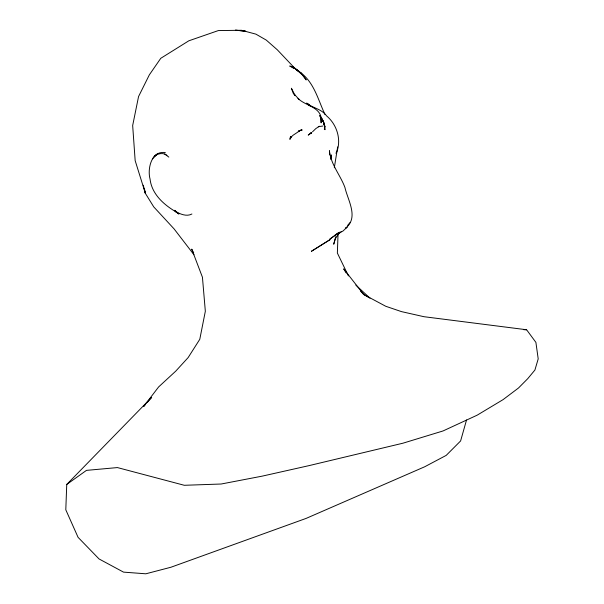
<?xml version="1.0" encoding="UTF-8"?>
<svg xmlns="http://www.w3.org/2000/svg" width="604" height="604" viewBox="0 0 604 604"><rect width="100%" height="100%" fill="white"/><g stroke="black" fill="none" stroke-linecap="round" stroke-linejoin="round"><path stroke-width="0.91" d="M290.909 137.886L290.939 136.579L289.958 139.199L290.939 136.579M338.074 232.993L337.364 253.046L348.417 275.907M147.391 402.241L151.657 397.379L66.742 484.446L65.798 509.791L78.067 537.326L99.033 558.942L123.518 572.124L145.843 573.8L170.94 567.239L306.039 518.436L424.703 466.771L446.213 455.378L460.61 440.95L466.53 419.991M337.659 146.908L334.314 167.769M330.675 159.365L331.4 154.941L330.682 158.505M336.451 151.717L336.141 153.431C341.932 140.551 337.221 124.809 326.636 115.93C322.023 109.332 313.597 108.176 307.368 103.76L310.343 105.677M335.748 236.67L333.718 244.227L335.326 238.784L338.323 234.163L341.109 231.8M290.562 136.64L290.124 138.059L293.038 135.266L300.641 130.222L298.263 131.227L301.955 129.966M312.464 131.876L315.854 128.561L319.456 126.259L318.27 126.681L322.838 126.04M165.337 152.608C151.483 150.321 147.225 168.697 150.049 179.041C151.627 193.069 162.302 203.367 173.703 210.479C178.98 213.461 185.934 217.183 191.906 214.012M347.61 225.413L349.897 222.702M145.564 404.325L143.729 406.409L158.61 386.953L175.749 371.128L188.131 357.598L199.781 339.305L205.337 311.256L202.438 277.236L191.717 249.105L193.71 253.046M152.404 158.807L157.87 153.612L154.088 156.466C157.417 153.507 163.261 152.276 166.923 155.326M66.742 484.446L86.463 470.373L117.425 467.579L184.311 485.291L221.17 484.015L262.159 476.148L309.074 465.616L402.906 443.208L443.019 430.962L477.22 415.144L503.064 399.637L518.481 388.01L527.737 378.678L534.91 370.033L538.202 358.889L535.899 342.385L526.597 329.754L423.94 316.7L401.441 311.611L385.767 306.281L363.683 294.473L360.535 291.06M345.345 228.38C359.214 217.704 347.776 200.294 344.922 187.436C340.248 174.911 330.743 164.379 329.437 150.675L329.754 154.881M308.251 135.047L311.354 132.805L308.342 134.979M334.427 235.598L337.462 233.537M338.716 232.706L329.905 239.048L337.017 233.997L342.951 231.053L347.141 227.142L345.571 228.161M338.142 233.076L339.508 232.162M300.732 130.2L302.076 130.049L301.222 129.928M523.864 329.716L526.597 329.754M294.231 68.614L289.746 66.01C296.821 68.373 302.234 73.779 306.22 79.932L300.633 72.646L293.023 66.787L294.767 68.411M297.198 70.442L299.425 71.816L296.526 69.807L302.906 75.372L300.633 72.646C314.284 82.763 318.18 100.083 325.05 114.647M308.878 104.734L306.673 103.073L310.146 105.934M164.658 153.96L168.826 157.1M175.326 210.97L178.92 214.042L174.873 210.569M355.854 285.118L370.003 298.172L363.683 294.473L343.699 268.878L346.115 272.902M174.82 210.562L177.886 213.401L174.745 210.313M295.892 69.407L277.281 49.77L266.273 40.098L255.885 34.134L241.457 30.283L218.346 30.578L188.818 40.808L160.777 58.301L149.339 74.858L138.558 96.542L132.669 125.511L135.16 160.611L145.375 193.378L153.748 206.893L174.095 228.908L193.99 254.767M174.752 210.502L176.64 212.54L174.85 210.502M319.803 115.719C322.664 119.539 325.601 124.318 324.378 129.324L324.748 126.13L323.631 122.544L324.748 126.13L324.99 129.671L324.71 128.758M320.339 117.221L323.502 121.759L320.46 117.191M319.667 115.704L322.362 119.773L320.883 117.538M323.246 121.766L321.6 118.754L322.808 121.434M323.457 122.869L324.748 126.13L324.552 128.41L324.431 125.02L323.631 122.544M293.567 94.065L291.385 88.237L295.077 95.492L294.224 94.171L299.131 99.464L298.029 98.497C306.281 106.606 323.45 107.127 321.117 122.838L320.498 118.21M143.254 185.217L145.375 193.378L144.447 188.826M324.076 124.386L324.665 126.787L324.431 125.02M311.4 132.729L310.32 133.612L311.4 132.729M329.958 239.69L311.505 251.226L329.958 239.69M239.237 30.494L235.379 30.2L245.692 31.249L239.237 30.494"/></g></svg>
